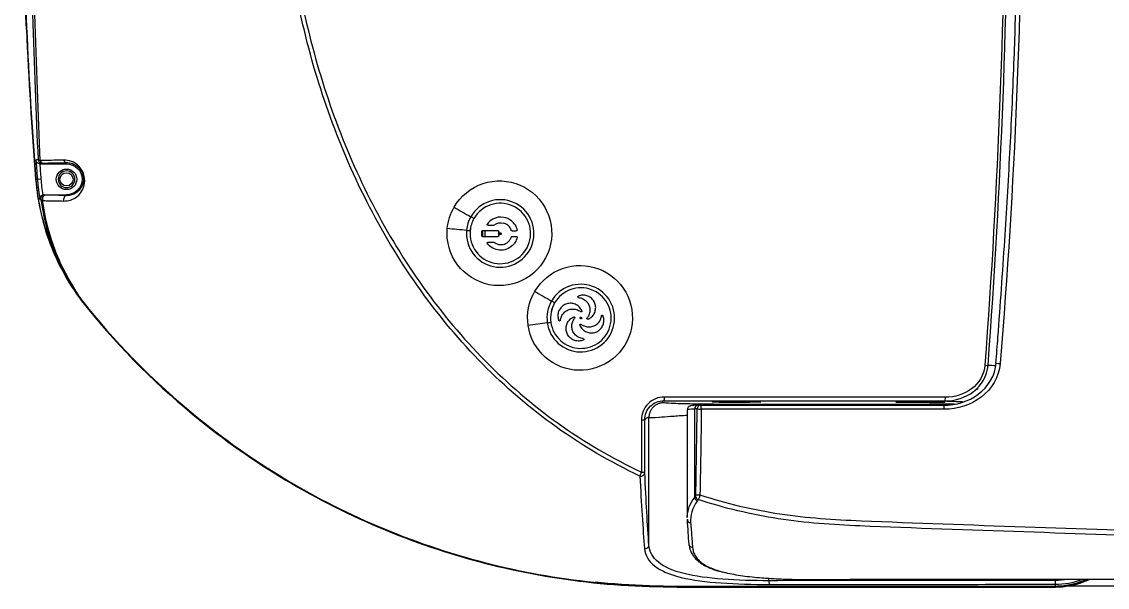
# Model space of a CAD drawing. Header units: millimetres. Extents: x 5 to 3846, y 5 to 2747.
# Drawn here: x 714.8 to 995, y 2132.6 to 2278.5 of the extents above; entities that cross this region are included whole.
import ezdxf

# ---------------------------------------------------------------- set-up
doc = ezdxf.new("R2010")
doc.units = ezdxf.units.MM
doc.layers.get('0').update_dxf_attribs({"color": 255})

msp = doc.modelspace()

# ---------------------------------------------------------------- linework, layer by layer
at = {"linetype": 'Continuous'}
for p, q in [((719.55, 2241.82), (726.38, 2241.82)), ((726.38, 2241.82), (726.38, 2242.13)), ((718.56, 2237.88), (718.41, 2237.87)), ((718.85, 2237.9), (718.56, 2237.88)), ((718.85, 2237.9), (719.85, 2237.98)), ((720.54, 2233.82), (726.38, 2233.82)), ((726.38, 2233.82), (726.38, 2233.63)), ((833.74, 2223.06), (833.74, 2224.52)), ((833.83, 2223.06), (833.83, 2224.52)), ((834.34, 2224.52), (834.34, 2223.06)), ((731.69, 2204.65), (731.8, 2204.75)), ((886.6, 2178.38), (886.6, 2150.53)), ((888.46, 2178.55), (888.46, 2155.68)), ((876.69, 2143.44), (876.69, 2176.37)), ((907.67, 2134.26), (907.67, 2134.89)), ((907.67, 2134.26), (907.68, 2133.28)), ((917.04, 2134.57), (917.04, 2134.59)), ((981.5, 2134.31), (981.5, 2133.33))]:
    msp.add_line(p, q, dxfattribs=at)
for radius in [2.65, 1.7]:
    msp.add_circle((726.38, 2237.82), radius, dxfattribs=at)
at = {"linetype": 'Continuous', "extrusion": (0, 0, -1)}
msp.add_circle((-726.38, 2237.82), 2.15, dxfattribs=at)
msp.add_arc((-726.38, 2237.82), 4, 90, 270, dxfattribs=at)
at = {"linetype": 'Continuous'}
msp.add_arc((890.09, 2178.58), 1, 89.9489, 92.6878, dxfattribs=at)
for centre, major_axis, ratio, start_param, end_param in [((720.04, 2242.99), (0.322, -0.947), 0.998537, 4.45866, 5.954507), ((720.29, 2243.01), (0.022, -1), 0.782973, 5.064976, 6.255126), ((726.38, 2243.13), (0.019, -1), 0.735141, 5.050838, 6.257438), ((720.74, 2232.76), (0.297, 0.955), 0.998276, 0.301911, 2.040591), ((720.96, 2232.75), (0.024, 1), 0.810244, 0.029782, 2.025129), ((726.38, 2232.63), (0.021, 1), 0.768325, 0.02727, 2.006586), ((828.79, 2230.21), (-13.05, 7.4), 0.056019, 1.417815, 1.751573), ((830.94, 2227.93), (-1.48, 0.84), 0.055837, 4.337474, 4.893221), ((827.06, 2224.66), (14.94, -1.33), 0.014711, 1.399501, 1.733704), ((829.91, 2224.65), (1.69, -0.16), 0.015267, 4.541142, 5.096104), ((849.51, 2208.42), (12.96, -7.55), 0.048135, 4.564372, 4.898149), ((851.78, 2206.19), (-1.47, 0.85), 0.048241, 4.34242, 4.898122), ((847.79, 2199.55), (-14.85, -2.14), 0.05773, 4.523704, 4.857802), ((850.76, 2200.94), (1.68, 0.24), 0.058156, 4.523833, 5.07897), ((963.29, 2189.86), (-0.997, 0.075), 0.024217, 1.681881, 2.710158), ((967.24, 2190.33), (-0.997, 0.082), 0.023167, 6.282312, 7.963761), ((953.09, 2181.65), (0.001, 1), 0.11198, 3.159156, 4.664568), ((889.39, 2178.55), (0.047, -0.999), 0.933448, 3.141249, 4.668596), ((890.09, 2178.58), (0.047, -0.999), 0.933448, 3.141594, 4.668596), ((890.09, 2178.58), (1, -0.015), 0.038269, 3.508393, 4.847557), ((890.09, 2178.58), (0.001, 1), 0.134327, 4.672601, 6.300798), ((952.77, 2178.55), (0.001, 1), 0.111839, 4.676567, 6.300749), ((874.62, 2162.05), (0.999, 0.047), 0.80417, 4.399356, 6.224438), ((874.61, 2162.33), (-1, -0.002), 0.046493, 1.723098, 3.106648), ((889.39, 2155.68), (0.799, -0.602), 0.843066, 3.87089, 5.071402), ((889.64, 2156.01), (0.8, -0.6), 0.842486, 3.869387, 5.067294), ((889.74, 2156.43), (1, -0.017), 0.044597, 3.508494, 4.846291), ((887.61, 2150.01), (0.998, 0.064), 0.878126, 3.068582, 4.503791), ((875.69, 2143.44), (0.997, 0.08), 0.915973, 4.505459, 6.196096), ((981.51, 2134.78), (0, -2), 0.000183, 0.017453, 0.161804), ((981.64, 2134.78), (0.02, -2), 0.049341, 6.121168, 6.265598)]:
    msp.add_ellipse(centre, major_axis=major_axis, ratio=ratio, start_param=start_param, end_param=end_param, dxfattribs=at)
for points, knots in [([(716.02, 2276.56), (715.64, 2285.1), (715.35, 2293.64), (714.97, 2310.73), (714.9, 2319.27), (714.82, 2327.82)], [0, 0, 0, 0, 0.5, 0.5, 1, 1, 1, 1]), ([(874.35, 2161.27), (866.76, 2164.83), (859.53, 2169.08), (845.9, 2178.82), (839.62, 2184.24), (827.97, 2196.05), (822.59, 2202.46), (812.81, 2216.1), (808.46, 2223.26), (800.71, 2238.19), (797.35, 2245.9), (791.65, 2261.58), (789.3, 2269.57), (785.5, 2285.86), (784.05, 2294.18), (782.1, 2310.95), (781.59, 2319.37), (781.55, 2327.82)], [0, 0, 0, 0, 0.125, 0.125, 0.25, 0.25, 0.375, 0.375, 0.5, 0.5, 0.625, 0.625, 0.75, 0.75, 0.875, 0.875, 1, 1, 1, 1]), ([(782.55, 2327.82), (782.59, 2319.42), (783.09, 2311.05), (785.03, 2294.39), (786.47, 2286.12), (790.24, 2269.93), (792.58, 2261.98), (798.23, 2246.4), (801.57, 2238.74), (809.26, 2223.9), (813.58, 2216.78), (823.29, 2203.22), (828.64, 2196.84), (840.22, 2185.1), (846.47, 2179.72), (860.01, 2170.04), (867.2, 2165.82), (874.76, 2162.28)], [0, 0, 0, 0, 0.125, 0.125, 0.25, 0.25, 0.375, 0.375, 0.5, 0.5, 0.625, 0.625, 0.75, 0.75, 0.875, 0.875, 1, 1, 1, 1]), ([(718.56, 2237.88), (716.52, 2263.92), (715.36, 2290.03), (715.06, 2318.98), (715.03, 2321.8), (715.01, 2324.62)], [0, 0, 0, 0, 0.902475, 0.902475, 1, 1, 1, 1]), ([(971.44, 2287.99), (971.28, 2281.23), (970.84, 2266.75), (969.83, 2244.77), (968.42, 2221.23), (967.16, 2203.19), (966.35, 2192.64), (966.17, 2190.42)], [0, 0, 0, 0, 0.207579, 0.444747, 0.675261, 0.931573, 1, 1, 1, 1]), ([(719.04, 2242.92), (719.01, 2242.91), (718.97, 2242.9), (718.8, 2242.84), (718.67, 2242.79), (718.52, 2242.74), (718.5, 2242.74), (718.48, 2242.73)], [0, 0, 0, 0, 0.183859, 0.183859, 0.912754, 0.912754, 1, 1, 1, 1]), ([(719.53, 2241.82), (719.44, 2241.82), (719.34, 2241.84), (719.17, 2241.88), (719.09, 2241.92), (718.91, 2242.02), (718.82, 2242.09), (718.65, 2242.28), (718.58, 2242.41), (718.51, 2242.6), (718.49, 2242.66), (718.49, 2242.73), (718.48, 2242.73), (718.48, 2242.73)], [0, 0, 0, 0, 0.154044, 0.154044, 0.306506, 0.306506, 0.532922, 0.532922, 0.843226, 0.843226, 0.996521, 0.996521, 1, 1, 1, 1]), ([(718.48, 2242.73), (718.53, 2242.07), (718.58, 2241.4), (718.71, 2239.79), (718.78, 2238.85), (718.85, 2237.9)], [0, 0, 0, 0, 0.413175, 0.413175, 1, 1, 1, 1]), ([(719.57, 2242.65), (719.43, 2242.68), (719.31, 2242.72), (719.12, 2242.81), (719.06, 2242.86), (719.04, 2242.92)], [0, 0, 0, 0, 0.448493, 0.448493, 1, 1, 1, 1]), ([(719.53, 2241.82), (719.53, 2241.82), (719.53, 2241.82), (719.54, 2241.83), (719.56, 2241.83), (719.73, 2241.89), (719.88, 2241.94), (720.04, 2241.99)], [0, 0, 0, 0, 0.000027, 0.000027, 0.081837, 0.081837, 1, 1, 1, 1]), ([(725.69, 2242.79), (725.24, 2242.78), (724.79, 2242.77), (722.7, 2242.72), (721.1, 2242.68), (719.57, 2242.65)], [0, 0, 0, 0, 0.212053, 0.212053, 1, 1, 1, 1]), ([(720.04, 2241.99), (720.04, 2242), (720.07, 2242), (720.17, 2242), (720.22, 2242.01), (720.29, 2242.01)], [0, 0, 0, 0, 0.558052, 0.558052, 1, 1, 1, 1]), ([(725.67, 2232.22), (726.86, 2232.2), (727.94, 2232.55), (729.78, 2233.88), (730.58, 2234.85), (731.1, 2236.98), (731.14, 2237.81), (730.75, 2239.54), (730.29, 2240.43), (729.08, 2241.75), (728.36, 2242.18), (727, 2242.7), (726.33, 2242.8), (725.69, 2242.79)], [0, 0, 0, 0, 0.25, 0.25, 0.5, 0.5, 0.625, 0.625, 0.75, 0.75, 0.875, 0.875, 1, 1, 1, 1]), ([(726.38, 2242.13), (726.88, 2242.14), (727.41, 2242.07), (728.52, 2241.66), (729.11, 2241.31), (730.16, 2240.15), (730.55, 2239.32), (730.8, 2237.84), (730.72, 2237.18), (730.22, 2235.54), (729.58, 2234.83), (728.13, 2233.86), (727.3, 2233.6), (726.38, 2233.63)], [0, 0, 0, 0, 0.125, 0.125, 0.25, 0.25, 0.375, 0.375, 0.5, 0.5, 0.75, 0.75, 1, 1, 1, 1]), ([(718.41, 2237.87), (718.64, 2234.87), (719.11, 2231.86), (720.48, 2226), (721.38, 2223.11), (724.76, 2214.64), (727.85, 2209.38), (731.69, 2204.65)], [0, 0, 0, 0, 0.25, 0.25, 0.5, 0.5, 1, 1, 1, 1]), ([(728.37, 2209.44), (726.1, 2212.86), (724.19, 2216.5), (720.43, 2225.92), (719.04, 2231.86), (718.56, 2237.88)], [0, 0, 0, 0, 0.404407, 0.404407, 1, 1, 1, 1]), ([(718.85, 2237.9), (718.91, 2237.24), (718.97, 2236.58), (719.17, 2234.83), (719.32, 2233.75), (719.5, 2232.67)], [0, 0, 0, 0, 0.379379, 0.379379, 1, 1, 1, 1]), ([(826.39, 2230.61), (828.05, 2233.51), (830.76, 2235.7), (837, 2237.77), (840.49, 2237.6), (846.49, 2235), (849.01, 2232.54), (851.75, 2226.56), (851.98, 2223.01), (850, 2216.7), (847.81, 2213.94), (842.12, 2210.58), (838.71, 2209.99), (832.23, 2211.28), (829.3, 2213.12), (825.33, 2218.39), (824.35, 2221.75), (824.65, 2225.09)], [0, 0, 0, 0, 0.125, 0.125, 0.25, 0.25, 0.375, 0.375, 0.5, 0.5, 0.625, 0.625, 0.75, 0.75, 0.875, 0.875, 1, 1, 1, 1]), ([(719.5, 2232.67), (719.5, 2232.67), (719.5, 2232.68), (719.49, 2232.76), (719.49, 2232.84), (719.52, 2233.05), (719.57, 2233.18), (719.7, 2233.4), (719.77, 2233.49), (719.92, 2233.62), (719.99, 2233.67), (720.15, 2233.75), (720.24, 2233.78), (720.33, 2233.8)], [0, 0, 0, 0, 0.003466, 0.003466, 0.187913, 0.187913, 0.48317, 0.48317, 0.700129, 0.700129, 0.849346, 0.849346, 1, 1, 1, 1]), ([(720.96, 2233.75), (720.9, 2233.75), (720.86, 2233.75), (720.78, 2233.75), (720.75, 2233.76), (720.74, 2233.76)], [0, 0, 0, 0, 0.389002, 0.389002, 1, 1, 1, 1]), ([(719.5, 2232.67), (719.52, 2232.67), (719.54, 2232.66), (719.59, 2232.64), (719.63, 2232.63), (719.7, 2232.61), (719.73, 2232.6), (719.76, 2232.59)], [0, 0, 0, 0, 0.206459, 0.206459, 0.641424, 0.641424, 1, 1, 1, 1]), ([(719.76, 2232.59), (719.78, 2232.53), (719.85, 2232.47), (720.02, 2232.39), (720.11, 2232.35), (720.22, 2232.33)], [0, 0, 0, 0, 0.604307, 0.604307, 1, 1, 1, 1]), ([(719.76, 2232.59), (720.3, 2228.69), (721.23, 2224.81), (724.09, 2216.96), (726.02, 2213.01), (728.51, 2209.23)], [0, 0, 0, 0, 0.5, 0.5, 1, 1, 1, 1]), ([(728.73, 2209.24), (726.29, 2212.96), (724.38, 2216.89), (721.61, 2224.66), (720.72, 2228.49), (720.22, 2232.33)], [0, 0, 0, 0, 0.5, 0.5, 1, 1, 1, 1]), ([(720.22, 2232.33), (720.61, 2232.32), (721, 2232.31), (722.78, 2232.27), (724.2, 2232.25), (725.67, 2232.22)], [0, 0, 0, 0, 0.224495, 0.224495, 1, 1, 1, 1]), ([(829.62, 2224.65), (829.42, 2222.49), (830.06, 2220.31), (832.61, 2216.91), (834.53, 2215.71), (838.66, 2214.88), (840.9, 2215.25), (844.55, 2217.4), (845.99, 2219.19), (847.27, 2223.27), (847.13, 2225.55), (845.34, 2229.44), (843.72, 2231.01), (839.81, 2232.7), (837.57, 2232.8), (833.55, 2231.46), (831.79, 2230.04), (830.72, 2228.16)], [0, 0, 0, 0, 0.125, 0.125, 0.25, 0.25, 0.375, 0.375, 0.5, 0.5, 0.625, 0.625, 0.75, 0.75, 0.875, 0.875, 1, 1, 1, 1]), ([(830.55, 2224.56), (830.37, 2222.63), (830.93, 2220.68), (833.23, 2217.63), (834.94, 2216.56), (838.65, 2215.82), (840.65, 2216.15), (843.93, 2218.06), (845.22, 2219.67), (846.37, 2223.32), (846.24, 2225.37), (844.63, 2228.85), (843.18, 2230.25), (839.67, 2231.76), (837.67, 2231.85), (834.06, 2230.65), (832.49, 2229.38), (831.53, 2227.69)], [0, 0, 0, 0, 0.125, 0.125, 0.25, 0.25, 0.375, 0.375, 0.5, 0.5, 0.625, 0.625, 0.75, 0.75, 0.875, 0.875, 1, 1, 1, 1]), ([(831.53, 2227.69), (831.26, 2227.21), (831.04, 2226.71), (830.71, 2225.66), (830.6, 2225.11), (830.55, 2224.56)], [0, 0, 0, 0, 0.5, 0.5, 1, 1, 1, 1]), ([(831.53, 2227.69), (831.26, 2227.22), (831.03, 2226.71), (830.7, 2225.65), (830.59, 2225.11), (830.55, 2224.56)], [0, 0, 0, 0, 0.5, 0.5, 1, 1, 1, 1]), ([(835.17, 2225.99), (835.14, 2225.99), (835.12, 2225.99), (835.08, 2226), (835.06, 2226.02), (835.03, 2226.04), (835.01, 2226.06), (834.99, 2226.1), (834.98, 2226.12), (834.97, 2226.16), (834.97, 2226.19), (834.98, 2226.23), (834.99, 2226.26), (835, 2226.29), (835.01, 2226.3), (835.01, 2226.31)], [0, 0, 0, 0, 0.151709, 0.151709, 0.30333, 0.30333, 0.456246, 0.456246, 0.61083, 0.61083, 0.766253, 0.766253, 0.921288, 0.921288, 1, 1, 1, 1]), ([(841.17, 2224.66), (841.09, 2224.87), (840.85, 2225.45), (840.17, 2226.16), (839.5, 2226.42), (839.2, 2226.53)], [0, 0, 0, 0, 0.237813, 0.664908, 1, 1, 1, 1]), ([(841.36, 2224.52), (841.34, 2224.52), (841.32, 2224.53), (841.27, 2224.54), (841.25, 2224.55), (841.22, 2224.58), (841.2, 2224.6), (841.18, 2224.63), (841.18, 2224.65), (841.17, 2224.66)], [0, 0, 0, 0, 0.268684, 0.268684, 0.537373, 0.537373, 0.806077, 0.806077, 1, 1, 1, 1]), ([(842.13, 2226.04), (842.14, 2226.02), (842.27, 2225.82), (842.48, 2225.4), (842.6, 2224.98), (842.66, 2224.77)], [0, 0, 0, 0, 0.044526, 0.521908, 1, 1, 1, 1]), ([(842.66, 2224.77), (842.66, 2224.74), (842.66, 2224.72), (842.66, 2224.68), (842.65, 2224.66), (842.63, 2224.62), (842.62, 2224.6), (842.59, 2224.57), (842.57, 2224.55), (842.53, 2224.53), (842.51, 2224.53), (842.48, 2224.52), (842.47, 2224.52), (842.46, 2224.52)], [0, 0, 0, 0, 0.187377, 0.187377, 0.374913, 0.374913, 0.560295, 0.560295, 0.744902, 0.744902, 0.93133, 0.93133, 1, 1, 1, 1]), ([(833.52, 2224.32), (833.52, 2224.34), (833.53, 2224.37), (833.54, 2224.41), (833.55, 2224.43), (833.58, 2224.46), (833.59, 2224.48), (833.63, 2224.5), (833.65, 2224.51), (833.69, 2224.52), (833.7, 2224.53), (833.72, 2224.53)], [0, 0, 0, 0, 0.211337, 0.211337, 0.42262, 0.42262, 0.634732, 0.634732, 0.848366, 0.848366, 1, 1, 1, 1]), ([(833.52, 2224.32), (833.52, 2224.21), (833.52, 2224.1), (833.52, 2223.87), (833.52, 2223.75), (833.52, 2223.51), (833.52, 2223.39), (833.52, 2223.27)], [0, 0, 0, 0, 0.318262, 0.318262, 0.659113, 0.659113, 1, 1, 1, 1]), ([(833.72, 2223.06), (833.7, 2223.06), (833.67, 2223.07), (833.63, 2223.08), (833.61, 2223.1), (833.58, 2223.12), (833.56, 2223.14), (833.54, 2223.18), (833.53, 2223.2), (833.52, 2223.24), (833.52, 2223.25), (833.52, 2223.27)], [0, 0, 0, 0, 0.216388, 0.216388, 0.432735, 0.432735, 0.649604, 0.649604, 0.865877, 0.865877, 1, 1, 1, 1]), ([(837.75, 2224.53), (837.42, 2224.53), (837.09, 2224.53), (836.22, 2224.53), (835.68, 2224.53), (834.66, 2224.53), (834.19, 2224.53), (833.72, 2224.53)], [0, 0, 0, 0, 0.240031, 0.240031, 0.644693, 0.644693, 1, 1, 1, 1]), ([(833.72, 2223.06), (834.28, 2223.06), (834.84, 2223.06), (835.83, 2223.06), (836.25, 2223.06), (837.03, 2223.06), (837.39, 2223.06), (837.75, 2223.06)], [0, 0, 0, 0, 0.422695, 0.422695, 0.735752, 0.735752, 1, 1, 1, 1]), ([(837.75, 2224.53), (837.77, 2224.53), (837.79, 2224.52), (837.83, 2224.51), (837.86, 2224.5), (837.89, 2224.47), (837.91, 2224.45), (837.93, 2224.41), (837.94, 2224.39), (837.94, 2224.35), (837.95, 2224.34), (837.95, 2224.33)], [0, 0, 0, 0, 0.222495, 0.222495, 0.445177, 0.445177, 0.664833, 0.664833, 0.879063, 0.879063, 1, 1, 1, 1]), ([(837.95, 2223.26), (837.95, 2223.24), (837.94, 2223.21), (837.93, 2223.17), (837.92, 2223.15), (837.89, 2223.12), (837.87, 2223.1), (837.84, 2223.08), (837.82, 2223.07), (837.78, 2223.06), (837.76, 2223.06), (837.75, 2223.06)], [0, 0, 0, 0, 0.208651, 0.208651, 0.417308, 0.417308, 0.626132, 0.626132, 0.838506, 0.838506, 1, 1, 1, 1]), ([(838.51, 2223.93), (838.48, 2223.99), (838.39, 2224.08), (838.19, 2224.04), (838.09, 2223.88), (838.14, 2223.7), (838.28, 2223.57), (838.47, 2223.6), (838.57, 2223.76), (838.54, 2223.88), (838.51, 2223.93)], [0, 0, 0, 0, 0.130572, 0.254082, 0.375923, 0.499458, 0.632165, 0.753707, 0.875961, 1, 1, 1, 1]), ([(839.09, 2221.03), (839.29, 2221.09), (839.78, 2221.23), (840.43, 2221.7), (840.93, 2222.31), (841.1, 2222.75), (841.17, 2222.92)], [0, 0, 0, 0, 0.2104, 0.523892, 0.804297, 1, 1, 1, 1]), ([(841.17, 2222.93), (841.18, 2222.95), (841.19, 2222.97), (841.22, 2223), (841.23, 2223.02), (841.27, 2223.04), (841.29, 2223.05), (841.33, 2223.06), (841.35, 2223.06), (841.36, 2223.06)], [0, 0, 0, 0, 0.269498, 0.269498, 0.53901, 0.53901, 0.808335, 0.808335, 1, 1, 1, 1]), ([(841.36, 2224.52), (841.44, 2224.52), (841.51, 2224.52), (841.71, 2224.52), (841.83, 2224.52), (842.13, 2224.52), (842.29, 2224.52), (842.46, 2224.52)], [0, 0, 0, 0, 0.204679, 0.204679, 0.543626, 0.543626, 1, 1, 1, 1]), ([(841.36, 2223.06), (841.44, 2223.06), (841.51, 2223.06), (841.72, 2223.06), (841.84, 2223.06), (842.13, 2223.06), (842.29, 2223.06), (842.46, 2223.06)], [0, 0, 0, 0, 0.209097, 0.209097, 0.549659, 0.549659, 1, 1, 1, 1]), ([(842.66, 2222.82), (842.66, 2222.82), (842.66, 2222.82), (842.61, 2222.61), (842.54, 2222.4), (842.37, 2221.99), (842.28, 2221.79), (841.99, 2221.3), (841.77, 2221.02), (841.52, 2220.77)], [0, 0, 0, 0, 0.000499, 0.000499, 0.277615, 0.277615, 0.554657, 0.554657, 1, 1, 1, 1]), ([(842.46, 2223.06), (842.48, 2223.06), (842.51, 2223.06), (842.55, 2223.04), (842.57, 2223.03), (842.6, 2223), (842.62, 2222.99), (842.64, 2222.95), (842.65, 2222.93), (842.66, 2222.88), (842.66, 2222.86), (842.66, 2222.83), (842.66, 2222.83), (842.66, 2222.82)], [0, 0, 0, 0, 0.191629, 0.191629, 0.383412, 0.383412, 0.57287, 0.57287, 0.759144, 0.759144, 0.943573, 0.943573, 1, 1, 1, 1]), ([(835.02, 2221.28), (835, 2221.3), (834.99, 2221.32), (834.98, 2221.36), (834.98, 2221.39), (834.98, 2221.43), (834.98, 2221.45), (835, 2221.49), (835.01, 2221.51), (835.04, 2221.55), (835.05, 2221.56), (835.09, 2221.59), (835.11, 2221.59), (835.15, 2221.6), (835.16, 2221.6), (835.17, 2221.6)], [0, 0, 0, 0, 0.151089, 0.151089, 0.302138, 0.302138, 0.453787, 0.453787, 0.606117, 0.606117, 0.758675, 0.758675, 0.910908, 0.910908, 1, 1, 1, 1]), ([(841.52, 2220.77), (840.64, 2219.88), (839.37, 2219.43), (836.93, 2219.62), (835.75, 2220.27), (835.02, 2221.28)], [0, 0, 0, 0, 0.5, 0.5, 1, 1, 1, 1]), ([(836.71, 2221.59), (836.9, 2221.46), (837.32, 2221.18), (838.14, 2220.93), (838.74, 2220.99), (839.07, 2221.03)], [0, 0, 0, 0, 0.27838, 0.603654, 1, 1, 1, 1]), ([(847.24, 2208.92), (848.87, 2211.68), (851.44, 2213.78), (857.41, 2215.88), (860.73, 2215.84), (866.62, 2213.62), (869.16, 2211.45), (872.25, 2205.93), (872.79, 2202.59), (871.57, 2196.37), (869.81, 2193.47), (864.88, 2189.53), (861.69, 2188.46), (855.43, 2188.61), (852.3, 2189.83), (847.6, 2193.98), (845.98, 2196.92), (845.52, 2200.09)], [0, 0, 0, 0, 0.125, 0.125, 0.25, 0.25, 0.375, 0.375, 0.5, 0.5, 0.625, 0.625, 0.75, 0.75, 0.875, 0.875, 1, 1, 1, 1]), ([(850.46, 2200.8), (850.75, 2198.74), (851.77, 2196.86), (854.82, 2194.14), (856.82, 2193.35), (860.89, 2193.23), (862.94, 2193.91), (866.14, 2196.46), (867.28, 2198.33), (868.06, 2202.36), (867.71, 2204.52), (865.72, 2208.07), (864.06, 2209.49), (860.27, 2210.91), (858.1, 2210.93), (854.28, 2209.58), (852.59, 2208.21), (851.55, 2206.41)], [0, 0, 0, 0, 0.125, 0.125, 0.25, 0.25, 0.375, 0.375, 0.5, 0.5, 0.625, 0.625, 0.75, 0.75, 0.875, 0.875, 1, 1, 1, 1]), ([(728.51, 2209.23), (728.51, 2209.23), (728.51, 2209.23), (728.51, 2209.23), (728.51, 2209.23), (728.51, 2209.23), (728.51, 2209.23), (728.5, 2209.24), (728.49, 2209.25), (728.46, 2209.3), (728.44, 2209.33), (728.4, 2209.39), (728.38, 2209.42), (728.37, 2209.44)], [0, 0, 0, 0, 0.01383, 0.01383, 0.031919, 0.031919, 0.066276, 0.066276, 0.192096, 0.192096, 0.69152, 0.69152, 1, 1, 1, 1]), ([(851.37, 2200.93), (851.63, 2199.09), (852.55, 2197.4), (855.29, 2194.97), (857.07, 2194.26), (860.72, 2194.15), (862.56, 2194.76), (865.43, 2197.03), (866.45, 2198.71), (867.16, 2202.32), (866.84, 2204.26), (865.05, 2207.44), (863.56, 2208.7), (860.17, 2209.97), (858.22, 2209.99), (854.8, 2208.78), (853.29, 2207.55), (852.35, 2205.94)], [0, 0, 0, 0, 0.125, 0.125, 0.25, 0.25, 0.375, 0.375, 0.5, 0.5, 0.625, 0.625, 0.75, 0.75, 0.875, 0.875, 1, 1, 1, 1]), ([(860.97, 2201.73), (861.3, 2201.88), (861.62, 2202.08), (862.16, 2202.57), (862.4, 2202.87), (862.74, 2203.51), (862.85, 2203.86), (862.96, 2204.55), (862.96, 2204.91), (862.84, 2205.62), (862.71, 2205.98), (862.36, 2206.61), (862.13, 2206.88), (861.59, 2207.36), (861.27, 2207.57), (860.58, 2207.84), (860.21, 2207.92), (859.48, 2207.95), (859.11, 2207.9), (858.67, 2207.76), (858.58, 2207.73), (858.49, 2207.69)], [0, 0, 0, 0, 0.108241, 0.108241, 0.21651, 0.21651, 0.322391, 0.322391, 0.425423, 0.425423, 0.53662, 0.53662, 0.641766, 0.641766, 0.752773, 0.752773, 0.863814, 0.863814, 0.971237, 0.971237, 1, 1, 1, 1]), ([(852.35, 2205.94), (851.92, 2205.2), (851.6, 2204.37), (851.27, 2202.67), (851.25, 2201.79), (851.37, 2200.93)], [0, 0, 0, 0, 0.5, 0.5, 1, 1, 1, 1]), ([(852.35, 2205.94), (851.92, 2205.19), (851.62, 2204.37), (851.28, 2202.67), (851.26, 2201.79), (851.37, 2200.93)], [0, 0, 0, 0, 0.5, 0.5, 1, 1, 1, 1]), ([(859.4, 2203.86), (859.25, 2204.2), (859.04, 2204.52), (858.55, 2205.07), (858.25, 2205.3), (857.6, 2205.64), (857.24, 2205.75), (856.52, 2205.85), (856.15, 2205.85), (855.41, 2205.7), (855.04, 2205.56), (854.42, 2205.16), (854.15, 2204.92), (853.69, 2204.36), (853.5, 2204.03), (853.26, 2203.34), (853.2, 2202.99), (853.2, 2202.29), (853.25, 2201.93), (853.38, 2201.53), (853.41, 2201.45), (853.44, 2201.38)], [0, 0, 0, 0, 0.110475, 0.110475, 0.220876, 0.220876, 0.330828, 0.330828, 0.440591, 0.440591, 0.555857, 0.555857, 0.661136, 0.661136, 0.770703, 0.770703, 0.873698, 0.873698, 0.976418, 0.976418, 1, 1, 1, 1]), ([(858.54, 2207.31), (858.52, 2207.31), (858.5, 2207.31), (858.46, 2207.33), (858.45, 2207.34), (858.42, 2207.37), (858.4, 2207.39), (858.38, 2207.43), (858.37, 2207.45), (858.37, 2207.5), (858.37, 2207.53), (858.38, 2207.57), (858.39, 2207.6), (858.41, 2207.64), (858.43, 2207.65), (858.46, 2207.68), (858.47, 2207.68), (858.49, 2207.69)], [0, 0, 0, 0, 0.119217, 0.119217, 0.238089, 0.238089, 0.364221, 0.364221, 0.503292, 0.503292, 0.647095, 0.647095, 0.780749, 0.780749, 0.908056, 0.908056, 1, 1, 1, 1]), ([(858.54, 2207.31), (858.91, 2207.27), (859.27, 2207.17), (859.93, 2206.85), (860.24, 2206.64), (860.78, 2206.11), (861.01, 2205.79), (861.32, 2205.11), (861.42, 2204.75), (861.48, 2204.04), (861.45, 2203.68), (861.28, 2202.97), (861.13, 2202.62), (860.87, 2202.22), (860.81, 2202.13), (860.74, 2202.05)], [0, 0, 0, 0, 0.160341, 0.160341, 0.320233, 0.320233, 0.486888, 0.486888, 0.644051, 0.644051, 0.794881, 0.794881, 0.953676, 0.953676, 1, 1, 1, 1]), ([(853.83, 2201.43), (853.86, 2201.78), (853.96, 2202.13), (854.26, 2202.77), (854.46, 2203.07), (854.95, 2203.6), (855.25, 2203.84), (855.91, 2204.17), (856.26, 2204.28), (856.97, 2204.37), (857.32, 2204.35), (858.04, 2204.21), (858.41, 2204.07), (858.86, 2203.8), (858.98, 2203.72), (859.09, 2203.63)], [0, 0, 0, 0, 0.15102, 0.15102, 0.301311, 0.301311, 0.463384, 0.463384, 0.620423, 0.620423, 0.772575, 0.772575, 0.938839, 0.938839, 1, 1, 1, 1]), ([(859.76, 2196.33), (859.41, 2196.19), (859.04, 2196.11), (858.3, 2196.08), (857.92, 2196.12), (857.22, 2196.34), (856.88, 2196.51), (856.3, 2196.95), (856.05, 2197.22), (855.63, 2197.82), (855.48, 2198.17), (855.31, 2198.86), (855.28, 2199.22), (855.33, 2199.92), (855.42, 2200.28), (855.71, 2200.95), (855.92, 2201.26), (856.4, 2201.77), (856.69, 2201.99), (857.09, 2202.21), (857.18, 2202.25), (857.27, 2202.29)], [0, 0, 0, 0, 0.111114, 0.111114, 0.222179, 0.222179, 0.33238, 0.33238, 0.438312, 0.438312, 0.548561, 0.548561, 0.649893, 0.649893, 0.757601, 0.757601, 0.865148, 0.865148, 0.969761, 0.969761, 1, 1, 1, 1]), ([(857.27, 2202.29), (857.29, 2202.3), (857.31, 2202.3), (857.35, 2202.31), (857.37, 2202.3), (857.41, 2202.29), (857.43, 2202.28), (857.47, 2202.26), (857.48, 2202.24), (857.51, 2202.21), (857.53, 2202.18), (857.54, 2202.14), (857.55, 2202.11), (857.54, 2202.06), (857.54, 2202.04), (857.52, 2202.01), (857.51, 2201.99), (857.5, 2201.98)], [0, 0, 0, 0, 0.11975, 0.11975, 0.23974, 0.23974, 0.357559, 0.357559, 0.488076, 0.488076, 0.633088, 0.633088, 0.777442, 0.777442, 0.902775, 0.902775, 1, 1, 1, 1]), ([(858.84, 2200.16), (858.99, 2199.82), (859.2, 2199.5), (859.7, 2198.96), (860, 2198.72), (860.64, 2198.38), (861, 2198.27), (861.71, 2198.17), (862.07, 2198.18), (862.79, 2198.31), (863.15, 2198.45), (863.77, 2198.82), (864.05, 2199.05), (864.51, 2199.6), (864.71, 2199.92), (864.97, 2200.61), (865.04, 2200.97), (865.05, 2201.69), (865, 2202.05), (864.87, 2202.48), (864.83, 2202.56), (864.8, 2202.65)], [0, 0, 0, 0, 0.110384, 0.110384, 0.220825, 0.220825, 0.328554, 0.328554, 0.434575, 0.434575, 0.546485, 0.546485, 0.650356, 0.650356, 0.759914, 0.759914, 0.867426, 0.867426, 0.973158, 0.973158, 1, 1, 1, 1]), ([(858.95, 2201.94), (858.96, 2201.91), (858.98, 2201.89), (859.02, 2201.85), (859.04, 2201.83), (859.1, 2201.81), (859.13, 2201.8), (859.17, 2201.8), (859.2, 2201.8), (859.23, 2201.81), (859.25, 2201.82), (859.28, 2201.84), (859.3, 2201.86), (859.32, 2201.89), (859.33, 2201.91), (859.34, 2201.95), (859.34, 2201.97), (859.34, 2202.02), (859.34, 2202.05), (859.32, 2202.09), (859.31, 2202.12), (859.29, 2202.16), (859.27, 2202.18), (859.22, 2202.21), (859.2, 2202.23), (859.15, 2202.24), (859.12, 2202.25), (859.07, 2202.24), (859.05, 2202.24), (859.01, 2202.22), (858.99, 2202.21), (858.96, 2202.18), (858.95, 2202.16), (858.93, 2202.12), (858.92, 2202.1), (858.92, 2202.06), (858.92, 2202.04), (858.93, 2201.99), (858.93, 2201.96), (858.95, 2201.94)], [0, 0, 0, 0, 0.063668, 0.063668, 0.130478, 0.130478, 0.194484, 0.194484, 0.239233, 0.239233, 0.283981, 0.283981, 0.324898, 0.324898, 0.367847, 0.367847, 0.41704, 0.41704, 0.473562, 0.473562, 0.525722, 0.525722, 0.586651, 0.586651, 0.648256, 0.648256, 0.706976, 0.706976, 0.75882, 0.75882, 0.804673, 0.804673, 0.847946, 0.847946, 0.892887, 0.892887, 0.942968, 0.942968, 1, 1, 1, 1]), ([(859.4, 2203.86), (859.41, 2203.84), (859.41, 2203.82), (859.41, 2203.78), (859.41, 2203.76), (859.4, 2203.72), (859.39, 2203.7), (859.37, 2203.67), (859.36, 2203.66), (859.32, 2203.63), (859.3, 2203.61), (859.26, 2203.59), (859.23, 2203.59), (859.18, 2203.59), (859.16, 2203.59), (859.12, 2203.61), (859.1, 2203.62), (859.09, 2203.63)], [0, 0, 0, 0, 0.116473, 0.116473, 0.233509, 0.233509, 0.34412, 0.34412, 0.465292, 0.465292, 0.604643, 0.604643, 0.754084, 0.754084, 0.891937, 0.891937, 1, 1, 1, 1]), ([(864.42, 2202.59), (864.38, 2202.24), (864.28, 2201.88), (863.98, 2201.24), (863.77, 2200.94), (863.27, 2200.4), (862.96, 2200.17), (862.3, 2199.84), (861.95, 2199.74), (861.25, 2199.66), (860.9, 2199.67), (860.2, 2199.81), (859.84, 2199.95), (859.39, 2200.22), (859.27, 2200.3), (859.16, 2200.39)], [0, 0, 0, 0, 0.154151, 0.154151, 0.307715, 0.307715, 0.470888, 0.470888, 0.625501, 0.625501, 0.774607, 0.774607, 0.937096, 0.937096, 1, 1, 1, 1]), ([(864.42, 2202.59), (864.42, 2202.61), (864.42, 2202.63), (864.44, 2202.67), (864.45, 2202.69), (864.48, 2202.72), (864.5, 2202.73), (864.53, 2202.75), (864.55, 2202.76), (864.6, 2202.76), (864.63, 2202.76), (864.67, 2202.76), (864.7, 2202.75), (864.74, 2202.73), (864.76, 2202.71), (864.78, 2202.68), (864.79, 2202.66), (864.8, 2202.65)], [0, 0, 0, 0, 0.118542, 0.118542, 0.237487, 0.237487, 0.352193, 0.352193, 0.478379, 0.478379, 0.620723, 0.620723, 0.767438, 0.767438, 0.898439, 0.898439, 1, 1, 1, 1]), ([(853.83, 2201.43), (853.82, 2201.41), (853.82, 2201.39), (853.8, 2201.35), (853.79, 2201.34), (853.76, 2201.31), (853.75, 2201.3), (853.71, 2201.28), (853.69, 2201.27), (853.65, 2201.26), (853.62, 2201.26), (853.57, 2201.26), (853.55, 2201.27), (853.51, 2201.3), (853.49, 2201.31), (853.46, 2201.34), (853.45, 2201.36), (853.44, 2201.38)], [0, 0, 0, 0, 0.113822, 0.113822, 0.228056, 0.228056, 0.337516, 0.337516, 0.460432, 0.460432, 0.604807, 0.604807, 0.761871, 0.761871, 0.881218, 0.881218, 1, 1, 1, 1]), ([(859.7, 2196.72), (859.34, 2196.75), (858.98, 2196.85), (858.33, 2197.16), (858.02, 2197.37), (857.49, 2197.88), (857.26, 2198.2), (856.94, 2198.86), (856.84, 2199.22), (856.77, 2199.91), (856.79, 2200.27), (856.93, 2200.97), (857.07, 2201.32), (857.34, 2201.76), (857.42, 2201.87), (857.5, 2201.98)], [0, 0, 0, 0, 0.156961, 0.156961, 0.313402, 0.313402, 0.477844, 0.477844, 0.631938, 0.631938, 0.78025, 0.78025, 0.940872, 0.940872, 1, 1, 1, 1]), ([(858.84, 2200.16), (858.83, 2200.18), (858.83, 2200.2), (858.83, 2200.24), (858.83, 2200.26), (858.84, 2200.3), (858.85, 2200.32), (858.87, 2200.36), (858.89, 2200.38), (858.92, 2200.4), (858.94, 2200.42), (858.99, 2200.43), (859.01, 2200.44), (859.06, 2200.44), (859.08, 2200.43), (859.12, 2200.42), (859.14, 2200.41), (859.16, 2200.39)], [0, 0, 0, 0, 0.115466, 0.115466, 0.230713, 0.230713, 0.350415, 0.350415, 0.479666, 0.479666, 0.610838, 0.610838, 0.748038, 0.748038, 0.887249, 0.887249, 1, 1, 1, 1]), ([(860.97, 2201.73), (860.95, 2201.73), (860.93, 2201.72), (860.89, 2201.72), (860.87, 2201.72), (860.83, 2201.73), (860.81, 2201.74), (860.78, 2201.76), (860.76, 2201.78), (860.73, 2201.81), (860.72, 2201.84), (860.7, 2201.88), (860.69, 2201.91), (860.7, 2201.96), (860.7, 2201.98), (860.72, 2202.02), (860.73, 2202.03), (860.74, 2202.05)], [0, 0, 0, 0, 0.118787, 0.118787, 0.237981, 0.237981, 0.352721, 0.352721, 0.4789, 0.4789, 0.621117, 0.621117, 0.767532, 0.767532, 0.898205, 0.898205, 1, 1, 1, 1]), ([(859.7, 2196.72), (859.72, 2196.72), (859.74, 2196.71), (859.78, 2196.69), (859.8, 2196.68), (859.82, 2196.65), (859.84, 2196.64), (859.86, 2196.6), (859.86, 2196.58), (859.87, 2196.54), (859.87, 2196.51), (859.87, 2196.46), (859.86, 2196.44), (859.84, 2196.4), (859.82, 2196.38), (859.79, 2196.35), (859.77, 2196.34), (859.76, 2196.33)], [0, 0, 0, 0, 0.118001, 0.118001, 0.236599, 0.236599, 0.348233, 0.348233, 0.469726, 0.469726, 0.608359, 0.608359, 0.755964, 0.755964, 0.892338, 0.892338, 1, 1, 1, 1]), ([(952.77, 2179.53), (955.95, 2179.53), (959.15, 2180.48), (964.21, 2184.25), (966.06, 2187.21), (966.32, 2190.42)], [0, 0, 0, 0, 0.5, 0.5, 1, 1, 1, 1]), ([(967.35, 2190.3), (967.07, 2186.86), (965.13, 2183.67), (959.74, 2179.55), (956.31, 2178.5), (952.89, 2178.5)], [0, 0, 0, 0, 0.5, 0.5, 1, 1, 1, 1]), ([(953.09, 2180.64), (955.75, 2180.64), (958.38, 2181.46), (962.53, 2184.66), (964, 2187.12), (964.2, 2189.78)], [0, 0, 0, 0, 0.5, 0.5, 1, 1, 1, 1]), ([(963.4, 2189.83), (963.22, 2187.4), (961.83, 2185.17), (958.01, 2182.32), (955.61, 2181.6), (953.21, 2181.6)], [0, 0, 0, 0, 0.5, 0.5, 1, 1, 1, 1]), ([(961.49, 2183.96), (961.49, 2183.86), (961.49, 2183.76), (961.49, 2183.65), (961.49, 2183.64), (961.49, 2183.64)], [0, 0, 0, 0, 0.947724, 0.947724, 1, 1, 1, 1]), ([(880.65, 2181.65), (879.09, 2181.66), (877.57, 2181.02), (875.38, 2178.83), (874.74, 2177.3), (874.74, 2175.73)], [0, 0, 0, 0, 0.5, 0.5, 1, 1, 1, 1]), ([(875.6, 2175.77), (875.6, 2177.07), (876.14, 2178.36), (877.96, 2180.17), (879.23, 2180.7), (880.51, 2180.69)], [0, 0, 0, 0, 0.5, 0.5, 1, 1, 1, 1]), ([(907.67, 2179.71), (903.96, 2179.7), (900.26, 2179.71), (895.23, 2179.75), (893.66, 2179.76), (890.73, 2179.79), (889.36, 2179.81), (886.93, 2179.86), (885.86, 2179.88), (883.98, 2179.93), (883.19, 2179.96), (881.28, 2180.04), (880.59, 2180.1), (880.47, 2180.16)], [0, 0, 0, 0, 0.25, 0.25, 0.375, 0.375, 0.5, 0.5, 0.625, 0.625, 0.75, 0.75, 1, 1, 1, 1]), ([(892.97, 2180.35), (892.97, 2180.36), (893.12, 2180.38), (894.08, 2180.42), (895.34, 2180.44), (898.38, 2180.47), (900.16, 2180.47), (903.2, 2180.46), (904.45, 2180.44), (905.4, 2180.4), (905.55, 2180.38), (905.55, 2180.37)], [0, 0, 0, 0, 0.125065, 0.125065, 0.37519, 0.37519, 0.625315, 0.625315, 0.875441, 0.875441, 1, 1, 1, 1]), ([(901.67, 2180.26), (900.13, 2180.25), (898.36, 2180.25), (895.32, 2180.26), (894.08, 2180.28), (893.36, 2180.31), (893.28, 2180.32), (893.22, 2180.32)], [0, 0, 0, 0, 0.468247, 0.468247, 0.936494, 0.936494, 1, 1, 1, 1]), ([(905.29, 2180.34), (905.23, 2180.33), (905.16, 2180.33), (904.45, 2180.3), (903.2, 2180.27), (901.67, 2180.26)], [0, 0, 0, 0, 0.119331, 0.119331, 1, 1, 1, 1]), ([(955.55, 2179.78), (955.35, 2179.78), (955.15, 2179.77), (939.19, 2179.75), (923.43, 2179.73), (907.67, 2179.71)], [0, 0, 0, 0, 0.012381, 0.012381, 1, 1, 1, 1]), ([(940.4, 2180.29), (940.4, 2180.31), (940.63, 2180.33), (941.83, 2180.37), (943.16, 2180.39), (944.76, 2180.41)], [0, 0, 0, 0, 0.372693, 0.372693, 1, 1, 1, 1]), ([(953.03, 2180.3), (952.94, 2180.28), (952.74, 2180.27), (951.65, 2180.23), (950.3, 2180.21), (947.15, 2180.19), (945.36, 2180.19), (942.41, 2180.21), (941.24, 2180.23), (940.7, 2180.26), (940.69, 2180.26), (940.68, 2180.26)], [0, 0, 0, 0, 0.124281, 0.124281, 0.41381, 0.41381, 0.70334, 0.70334, 0.99287, 0.99287, 1, 1, 1, 1]), ([(944.76, 2180.41), (946.35, 2180.42), (948.13, 2180.42), (951.09, 2180.39), (952.27, 2180.37), (952.98, 2180.33), (953.08, 2180.32), (953.08, 2180.31)], [0, 0, 0, 0, 0.415412, 0.415412, 0.830824, 0.830824, 1, 1, 1, 1]), ([(876.69, 2176.37), (876.83, 2176.31), (877.75, 2176.37), (880.16, 2176.53), (881.15, 2176.6), (883.43, 2176.76), (884.71, 2176.85), (886.28, 2176.95), (886.43, 2176.96), (886.58, 2176.97)], [0, 0, 0, 0, 0.487522, 0.487522, 0.731284, 0.731284, 0.975045, 0.975045, 1, 1, 1, 1]), ([(889.11, 2179.53), (888.96, 2179.53), (888.44, 2179.5), (887.9, 2179.46), (887.56, 2179.42), (887.29, 2179.35), (887.05, 2179.24), (886.8, 2179.01), (886.63, 2178.71), (886.61, 2178.48), (886.61, 2178.38)], [0, 0, 0, 0, 0.122669, 0.446733, 0.73491, 0.826339, 0.880863, 0.922363, 0.966297, 1, 1, 1, 1]), ([(890.22, 2178.54), (890.21, 2177.88), (890.2, 2177.21), (890.15, 2173.88), (890.11, 2171.22), (890.01, 2164.5), (889.94, 2160.44), (889.87, 2156.39)], [0, 0, 0, 0, 0.090179, 0.090179, 0.450894, 0.450894, 1, 1, 1, 1]), ([(760.63, 2176.02), (775.7, 2163.83), (792.2, 2154.14), (819.05, 2143.31), (828.36, 2140.34), (847.1, 2135.86), (856.55, 2134.35), (870.86, 2133.14), (875.64, 2132.91), (885.24, 2132.71), (890.06, 2132.72), (904.5, 2132.73), (914.13, 2132.75), (943.01, 2132.78), (962.26, 2132.78), (981.51, 2132.78)], [0, 0, 0, 0, 0.25, 0.25, 0.375, 0.375, 0.5, 0.5, 0.5625, 0.5625, 0.625, 0.625, 0.75, 0.75, 1, 1, 1, 1]), ([(760.88, 2175.62), (760.88, 2175.62), (760.87, 2175.63), (760.79, 2175.77), (760.71, 2175.89), (760.63, 2176.02)], [0, 0, 0, 0, 0.058035, 0.058035, 1, 1, 1, 1]), ([(760.88, 2175.62), (775.95, 2163.49), (792.42, 2153.87), (819.17, 2143.12), (828.41, 2140.17), (846.99, 2135.73), (856.4, 2134.22), (875.47, 2132.59), (885.15, 2132.56), (904.45, 2132.58), (914.1, 2132.6), (943.05, 2132.63), (962.35, 2132.62), (981.65, 2132.62)], [0, 0, 0, 0, 0.25, 0.25, 0.375, 0.375, 0.5, 0.5, 0.625, 0.625, 0.75, 0.75, 1, 1, 1, 1]), ([(874.35, 2161.27), (874.36, 2161.28), (874.37, 2161.3), (874.41, 2161.39), (874.46, 2161.49), (874.55, 2161.72), (874.61, 2161.86), (874.69, 2162.09), (874.73, 2162.19), (874.76, 2162.28)], [0, 0, 0, 0, 0.0513, 0.0513, 0.393689, 0.393689, 0.764575, 0.764575, 1, 1, 1, 1]), ([(874.35, 2161.27), (874.54, 2157.69), (874.74, 2154.31), (875.14, 2147.98), (875.35, 2144.95), (875.56, 2142.53)], [0, 0, 0, 0, 0.5, 0.5, 1, 1, 1, 1]), ([(875.62, 2162.05), (875.62, 2162.05), (875.62, 2162.06), (875.62, 2162.08), (875.62, 2162.11), (875.62, 2162.18), (875.62, 2162.22), (875.62, 2162.28), (875.62, 2162.31), (875.62, 2162.33)], [0, 0, 0, 0, 0.050321, 0.050321, 0.390832, 0.390832, 0.764189, 0.764189, 1, 1, 1, 1]), ([(876.69, 2143.44), (876.5, 2145.85), (876.32, 2148.87), (875.97, 2155.15), (875.79, 2158.49), (875.62, 2162.05)], [0, 0, 0, 0, 0.5, 0.5, 1, 1, 1, 1]), ([(888.71, 2156.01), (888.72, 2156.04), (888.74, 2156.07), (888.77, 2156.14), (888.78, 2156.19), (888.79, 2156.28), (888.8, 2156.33), (888.8, 2156.4), (888.8, 2156.42), (888.8, 2156.43)], [0, 0, 0, 0, 0.302172, 0.302172, 0.604039, 0.604039, 0.910957, 0.910957, 1, 1, 1, 1]), ([(889.87, 2156.39), (889.86, 2156.34), (889.85, 2156.3), (889.8, 2156.1), (889.76, 2155.95), (889.68, 2155.68), (889.63, 2155.55), (889.54, 2155.34), (889.49, 2155.24), (889.44, 2155.17)], [0, 0, 0, 0, 0.08694, 0.08694, 0.390456, 0.390456, 0.693992, 0.693992, 1, 1, 1, 1]), ([(1058.35, 2144.38), (1030.02, 2145.03), (1001.72, 2145.86), (959.34, 2147.32), (945.23, 2147.79), (924.1, 2148.69), (917.07, 2149.16), (903.1, 2151.32), (896.18, 2152.97), (889.44, 2155.17)], [0, 0, 0, 0, 0.5, 0.5, 0.75, 0.75, 0.875, 0.875, 1, 1, 1, 1]), ([(889.87, 2156.39), (896.6, 2154.2), (903.51, 2152.57), (917.46, 2150.46), (924.48, 2150.02), (945.58, 2149.14), (959.66, 2148.66), (1001.94, 2147.21), (1030.18, 2146.39), (1058.45, 2145.74)], [0, 0, 0, 0, 0.125, 0.125, 0.25, 0.25, 0.5, 0.5, 1, 1, 1, 1]), ([(887.46, 2149.14), (887.48, 2148.82), (887.51, 2148.51), (887.62, 2146.94), (887.72, 2145.72), (887.86, 2143.95), (887.92, 2143.35), (887.97, 2142.8)], [0, 0, 0, 0, 0.140346, 0.140346, 0.701894, 0.701894, 1, 1, 1, 1]), ([(907.67, 2134.26), (903.56, 2134.25), (899.52, 2134.38), (892.01, 2134.94), (888.58, 2135.37), (882.93, 2136.78), (880.68, 2137.78), (877.65, 2140.25), (876.82, 2141.75), (876.69, 2143.44)], [0, 0, 0, 0, 0.25, 0.25, 0.5, 0.5, 0.75, 0.75, 1, 1, 1, 1]), ([(887.97, 2142.8), (887.74, 2142.81), (887.49, 2142.91), (887.14, 2143.26), (887.05, 2143.5), (887.06, 2143.71)], [0, 0, 0, 0, 0.5, 0.5, 1, 1, 1, 1]), ([(887.08, 2143.52), (887.12, 2143.02), (887.31, 2142.16), (887.84, 2141.08), (888.47, 2140.21), (889.17, 2139.49), (890.13, 2138.74), (891.43, 2137.95), (893.3, 2137.18), (894.76, 2136.69), (895.66, 2136.5), (895.75, 2136.48)], [0, 0, 0, 0, 0.151341, 0.272156, 0.362485, 0.460167, 0.543115, 0.679108, 0.8367, 0.984404, 1, 1, 1, 1]), ([(875.56, 2142.53), (875.71, 2140.82), (876.57, 2139.31), (878.89, 2137.49), (879.78, 2136.97), (880.82, 2136.5)], [0, 0, 0, 0, 0.68338, 0.68338, 1, 1, 1, 1]), ([(887.97, 2142.8), (888.03, 2142.4), (888.15, 2141.62), (888.67, 2140.57), (889.41, 2139.62), (890.4, 2138.77), (891.61, 2138.03), (893.03, 2137.38), (894.52, 2136.86), (895.56, 2136.57), (896.02, 2136.46)], [0, 0, 0, 0, 0.137735, 0.272251, 0.403823, 0.532787, 0.659514, 0.784499, 0.908271, 1, 1, 1, 1]), ([(880.82, 2136.5), (882.02, 2135.96), (883.42, 2135.49), (887.91, 2134.39), (891.46, 2133.96), (899.23, 2133.4), (903.42, 2133.27), (907.68, 2133.28)], [0, 0, 0, 0, 0.211569, 0.211569, 0.605785, 0.605785, 1, 1, 1, 1]), ([(896.02, 2136.46), (896.18, 2136.42), (897.66, 2136.06), (900.76, 2135.5), (905.25, 2135.02), (909.46, 2134.75), (913.21, 2134.6), (915.76, 2134.59), (917.04, 2134.59)], [0, 0, 0, 0, 0.029512, 0.27297, 0.513775, 0.67642, 0.837723, 1, 1, 1, 1]), ([(981.51, 2132.8), (962.26, 2132.8), (943.01, 2132.81), (914.13, 2132.78), (904.5, 2132.75), (890.06, 2132.74), (885.25, 2132.73), (875.65, 2132.94), (870.86, 2133.17), (865.01, 2133.67), (863.92, 2133.77), (862.84, 2133.88)], [0, 0, 0, 0, 0.486145, 0.486145, 0.729217, 0.729217, 0.850753, 0.850753, 0.97229, 0.97229, 1, 1, 1, 1]), ([(907.68, 2133.28), (908.34, 2133.28), (909.01, 2133.28), (912.34, 2133.28), (915.01, 2133.29), (928.34, 2133.31), (939.01, 2133.31), (960.28, 2133.32), (970.89, 2133.32), (981.5, 2133.33)], [0, 0, 0, 0, 0.027092, 0.027092, 0.135459, 0.135459, 0.568929, 0.568929, 1, 1, 1, 1]), ([(917.04, 2134.57), (918.99, 2134.58), (922.47, 2134.58), (927.06, 2134.59), (930.62, 2134.6), (932.73, 2134.6), (933.72, 2134.6), (933.79, 2134.6)], [0, 0, 0, 0, 0.349078, 0.623093, 0.822077, 0.987883, 1, 1, 1, 1]), ([(963.42, 2134.64), (968.15, 2134.64), (983.29, 2134.65), (1000.71, 2134.66), (1015.51, 2134.67), (1020.82, 2134.67), (1025.15, 2134.67), (1029.09, 2134.67), (1034.2, 2134.68), (1038, 2134.68), (1040.09, 2134.68)], [0, 0, 0, 0, 0.184964, 0.592232, 0.681783, 0.763958, 0.800059, 0.851403, 0.91805, 1, 1, 1, 1]), ([(981.5, 2133.33), (981.51, 2133.3), (981.51, 2133.28), (981.55, 2133.15), (981.58, 2133.04), (981.62, 2132.88), (981.63, 2132.84), (981.64, 2132.8)], [0, 0, 0, 0, 0.118755, 0.118755, 0.760833, 0.760833, 1, 1, 1, 1]), ([(981.51, 2132.78), (981.54, 2132.75), (981.56, 2132.72), (981.61, 2132.67), (981.63, 2132.65), (981.65, 2132.62)], [0, 0, 0, 0, 0.552183, 0.552183, 1, 1, 1, 1]), ([(981.65, 2132.62), (984.11, 2132.62), (986.52, 2133.07), (989.32, 2134.14), (989.82, 2134.36), (990.31, 2134.59)], [0, 0, 0, 0, 0.817365, 0.817365, 1, 1, 1, 1]), ([(1231.92, 2134.75), (1229.94, 2134.49), (1227.96, 2134.26), (1221.69, 2133.63), (1217.4, 2133.34), (1208.82, 2133.07), (1204.52, 2133.07), (1165.86, 2132.9), (1131.5, 2132.81), (1062.76, 2132.8), (1028.39, 2132.81), (990.07, 2132.84), (986.12, 2132.85), (982.17, 2132.85)], [0, 0, 0, 0, 0.023822, 0.023822, 0.075417, 0.075417, 0.127012, 0.127012, 0.539772, 0.539772, 0.952533, 0.952533, 1, 1, 1, 1])]:
    msp.add_open_spline(points, degree=3, knots=knots, dxfattribs=at)
for points, degree in [([(968.67, 2327.82), (968.59, 2281.75), (966.83, 2235.76), (963.4, 2189.83)], 3), ([(964.2, 2189.78), (967.63, 2235.72), (969.39, 2281.74), (969.47, 2327.82)], 3), ([(973.08, 2327.82), (973.01, 2281.92), (971.1, 2236.04), (967.35, 2190.3)], 3), ([(717.6, 2280.43), (717.99, 2267.36), (718.52, 2254.59), (719.04, 2242.92)], 3), ([(719.57, 2242.65), (719.08, 2254.39), (718.59, 2267.25), (718.23, 2280.41)], 3), ([(716.02, 2276.56), (716.6, 2263.65), (717.39, 2250.75), (718.41, 2237.87)], 3), ([(716.02, 2276.56), (716.02, 2276.56), (716.02, 2276.56), (716.02, 2276.56)], 3), ([(719.55, 2241.82), (719.55, 2241.82), (719.54, 2241.82), (719.53, 2241.82)], 3), ([(719.85, 2237.98), (719.75, 2239.26), (719.65, 2240.54), (719.55, 2241.82)], 3), ([(720.29, 2242.01), (722.23, 2242.05), (724.26, 2242.09), (726.38, 2242.13)], 3), ([(720.33, 2233.8), (720.12, 2235.19), (719.96, 2236.58), (719.85, 2237.98)], 3), ([(720.54, 2233.82), (720.47, 2233.82), (720.4, 2233.81), (720.33, 2233.8)], 3), ([(720.74, 2233.76), (720.67, 2233.78), (720.61, 2233.8), (720.54, 2233.82)], 3), ([(726.38, 2233.63), (724.49, 2233.67), (722.68, 2233.71), (720.96, 2233.75)], 3), ([(824.65, 2225.09), (824.83, 2227.04), (825.42, 2228.92), (826.39, 2230.61)], 3), ([(830.72, 2228.16), (830.11, 2227.08), (829.74, 2225.89), (829.62, 2224.65)], 3), ([(836.37, 2227.52), (835.84, 2227.22), (835.38, 2226.8), (835.01, 2226.31)], 3), ([(839.25, 2228.01), (838.27, 2228.19), (837.23, 2228.01), (836.37, 2227.52)], 3), ([(841.24, 2227.07), (840.67, 2227.55), (839.98, 2227.87), (839.26, 2228.01)], 3), ([(835.17, 2225.99), (835.67, 2225.99), (836.19, 2225.99), (836.7, 2225.99)], 3), ([(836.7, 2225.99), (837.4, 2226.55), (838.34, 2226.75), (839.2, 2226.53)], 3), ([(842.13, 2226.04), (841.89, 2226.43), (841.59, 2226.78), (841.24, 2227.07)], 3), ([(837.95, 2223.26), (837.95, 2223.61), (837.94, 2223.97), (837.95, 2224.33)], 3), ([(835.17, 2221.6), (835.68, 2221.6), (836.19, 2221.6), (836.7, 2221.6)], 3), ([(728.37, 2209.44), (729.43, 2207.83), (730.58, 2206.26), (731.8, 2204.75)], 3), ([(845.52, 2200.09), (845.07, 2203.14), (845.68, 2206.26), (847.24, 2208.92)], 3), ([(851.55, 2206.41), (850.57, 2204.72), (850.18, 2202.74), (850.46, 2200.8)], 3), ([(731.69, 2204.65), (740.36, 2193.97), (750.16, 2184.24), (760.88, 2175.62)], 3), ([(731.8, 2204.75), (740.37, 2194.2), (750.05, 2184.56), (760.63, 2176.02)], 3), ([(851.37, 2200.93), (851.37, 2200.93), (851.37, 2200.93), (851.37, 2200.93), (851.37, 2200.93)], 3), ([(966.2, 2189.71), (965.53, 2189.73), (964.87, 2189.76), (964.2, 2189.78)], 3), ([(966.21, 2190.42), (966.2, 2190.29)], 1), ([(961.15, 2183.64), (961.27, 2183.74), (961.38, 2183.85), (961.49, 2183.96)], 3), ([(961.49, 2183.64), (961.38, 2183.64), (961.27, 2183.64), (961.15, 2183.64)], 3), ([(961.49, 2183.63), (961.38, 2183.63), (961.27, 2183.64), (961.15, 2183.64)], 3), ([(961.49, 2183.63), (961.49, 2183.63), (961.49, 2183.64), (961.49, 2183.64)], 3), ([(880.47, 2180.16), (880.11, 2180.34), (880.3, 2180.52), (880.51, 2180.69)], 3), ([(880.65, 2181.65), (880.64, 2181.15), (880.58, 2180.7), (880.51, 2180.69)], 3), ([(880.51, 2180.69), (904.66, 2180.67), (928.86, 2180.65), (953.09, 2180.64)], 3), ([(953.21, 2181.6), (928.98, 2181.62), (904.79, 2181.63), (880.65, 2181.65)], 3), ([(953.09, 2180.64), (954.63, 2180.58), (956.14, 2180.53), (957.65, 2180.47)], 3), ([(888.46, 2178.55), (887.22, 2178.49), (886.59, 2178.44), (886.6, 2178.38)], 3), ([(889.16, 2178.58), (888.92, 2178.57), (888.69, 2178.56), (888.46, 2178.55)], 3), ([(888.8, 2156.43), (888.93, 2163.81), (889.05, 2171.2), (889.16, 2178.58)], 3), ([(890.04, 2179.58), (889.34, 2179.55)], 1), ([(890.09, 2179.58), (910.95, 2179.56), (931.85, 2179.55), (952.77, 2179.53)], 3), ([(952.89, 2178.5), (931.97, 2178.51), (911.08, 2178.52), (890.22, 2178.54)], 3), ([(874.74, 2175.73), (875.2, 2175.73), (875.58, 2175.75), (875.6, 2175.77)], 3), ([(874.74, 2175.73), (874.74, 2171.25), (874.75, 2166.77), (874.76, 2162.28)], 3), ([(875.6, 2175.77), (875.96, 2176.17), (876.33, 2176.56), (876.69, 2176.37)], 3), ([(875.62, 2162.33), (875.61, 2166.81), (875.6, 2171.29), (875.6, 2175.77)], 3), ([(886.6, 2150.77), (886.65, 2152.47), (887.25, 2154.14), (888.46, 2155.68)], 3), ([(889.2, 2154.84), (887.87, 2153.06), (887.32, 2151.12), (887.46, 2149.14)], 3), ([(888.46, 2155.68), (888.54, 2155.79), (888.62, 2155.9), (888.71, 2156.01)], 3), ([(889.44, 2155.17), (889.36, 2155.06), (889.28, 2154.95), (889.2, 2154.84)], 3), ([(886.6, 2150.53), (886.6, 2150.61), (886.6, 2150.69), (886.6, 2150.77)], 3), ([(886.61, 2150.01), (886.61, 2150.05), (886.61, 2150.09), (886.61, 2150.12)], 3), ([(887.06, 2143.71), (886.9, 2145.57), (886.76, 2147.76), (886.61, 2150.01)], 3), ([(981.5, 2134.31), (956.89, 2134.31), (932.28, 2134.31), (907.67, 2134.26)], 3), ([(917.04, 2134.59), (958.08, 2134.68), (999.1, 2134.67), (1040.09, 2134.7)], 3), ([(981.5, 2133.33), (983.88, 2133.33), (986.23, 2133.77), (988.44, 2134.6)], 3), ([(984.73, 2134.6), (983.67, 2134.41), (982.59, 2134.31), (981.5, 2134.31)], 3), ([(981.64, 2132.8), (981.6, 2132.8), (981.56, 2132.8), (981.51, 2132.8)], 3), ([(981.51, 2132.78), (981.56, 2132.78), (981.61, 2132.78), (981.66, 2132.78)], 3), ([(989.8, 2134.62), (987.26, 2133.46), (984.47, 2132.83), (981.64, 2132.8)], 3), ([(981.66, 2132.78), (984.51, 2132.8), (987.31, 2133.45), (989.88, 2134.62)], 3)]:
    msp.add_open_spline(points, degree=degree, dxfattribs=at)
msp.add_rational_spline([(880.47, 2180.16), (876.7, 2180.15), (876.69, 2176.37)], [1, 0.707842356789, 1], degree=2, dxfattribs=at)

doc.saveas('drawing.dxf')
